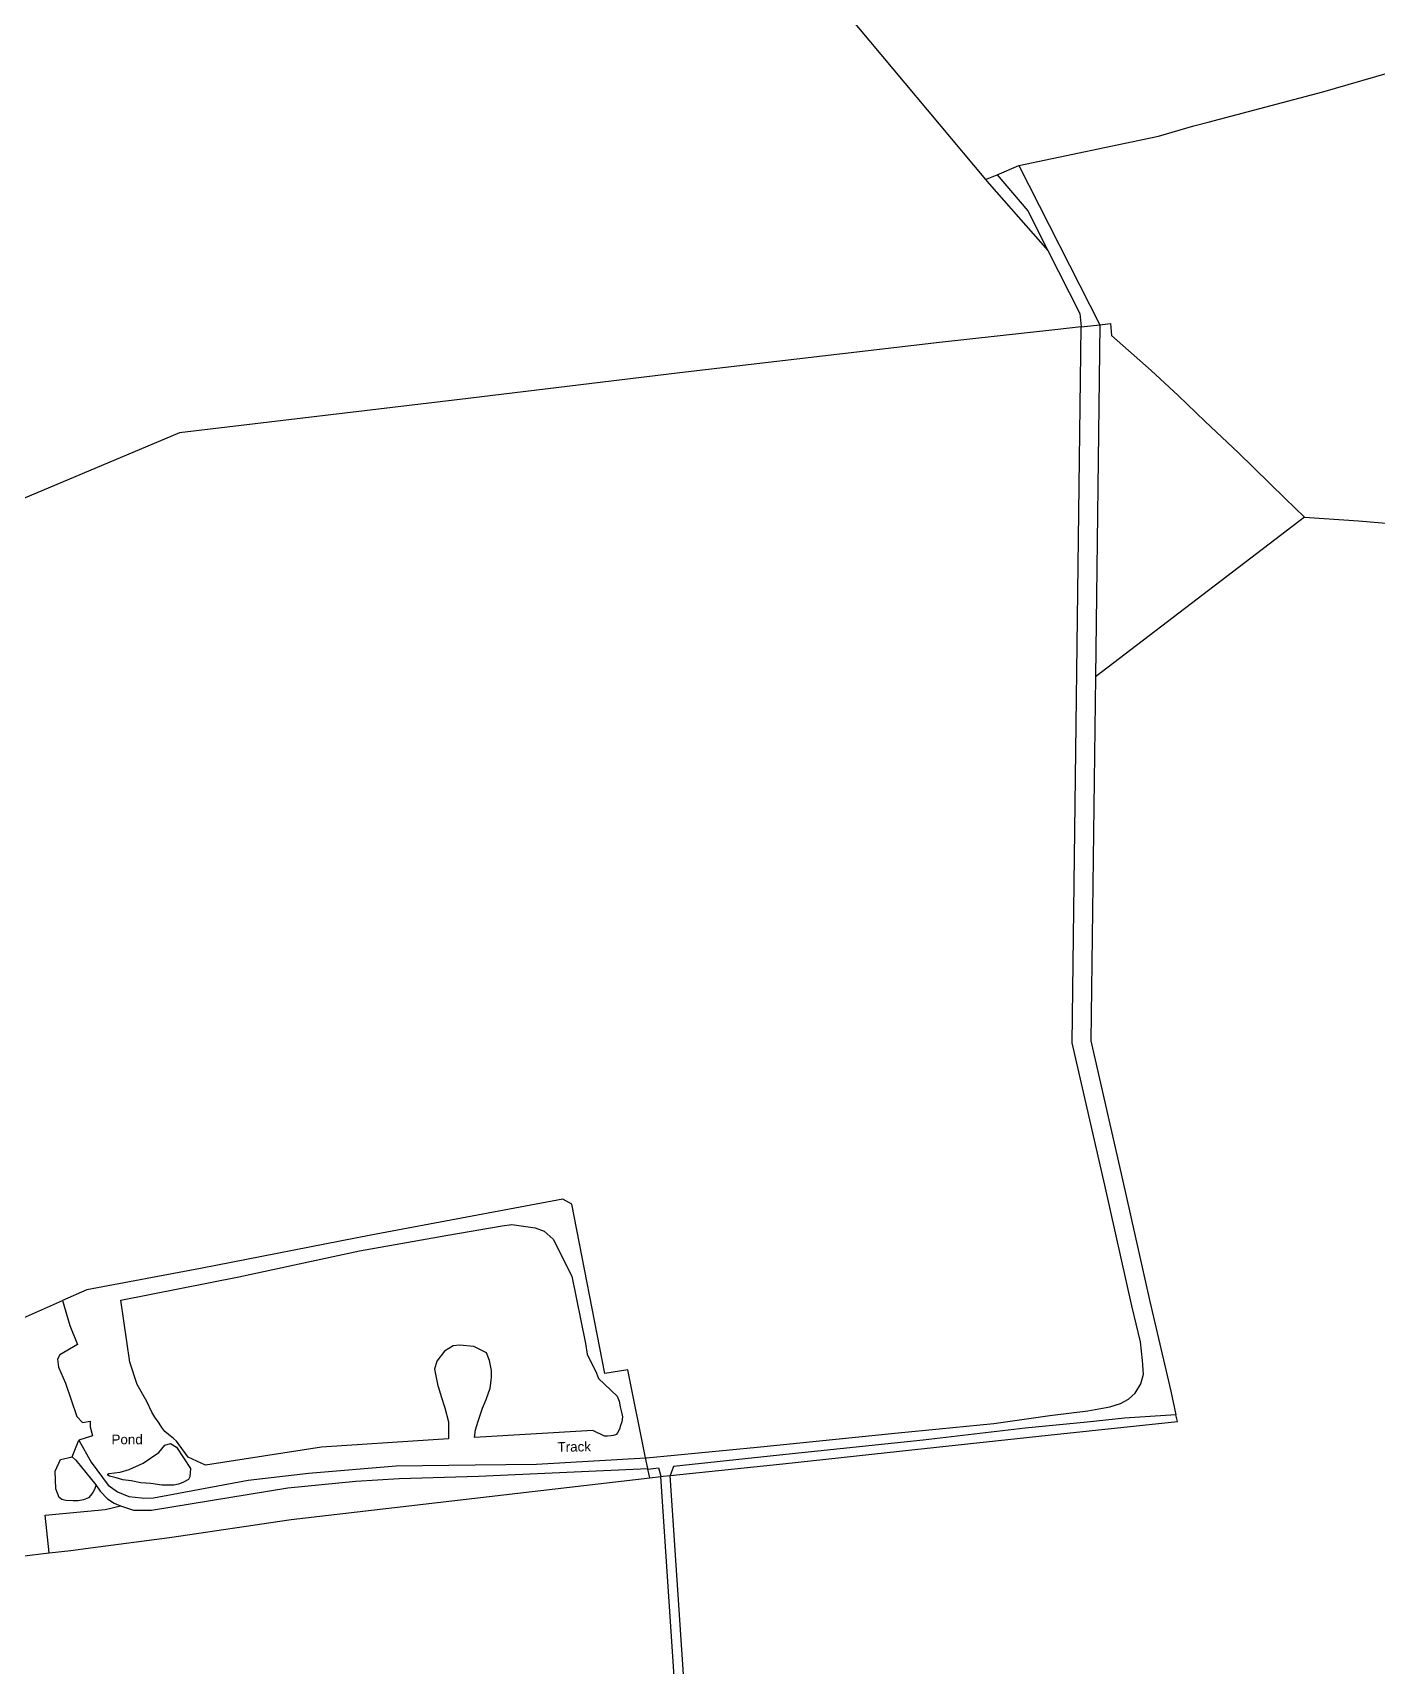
# Model space of a CAD drawing. Header units: millimetres. Extents: x 111502 to 977541, y 8702 to 1044108.
# Drawn here: x 975266 to 975687, y 477822 to 478334 of the extents above; entities that cross this region are included whole.
import ezdxf

# ---------------------------------------------------------------- set-up
doc = ezdxf.new("R2010")
doc.units = ezdxf.units.MM
doc.header["$LTSCALE"] = 0.25
doc.layers.add('X HVSS Site Background', color=8, linetype='Continuous')
doc.styles.add('OS Master Map$1$Standard', font='txt')

# ---------------------------------------------------------------- blocks, each defined once
blk = doc.blocks.new('OS MAP')
at = {"layer": 'X HVSS Site Background', "flags": 128}
for points in [[(489142.95, 243068.79), (489199.87, 243000), (489199.87, 243000), (489212.25, 242985.7), (489212.25, 242985.7), (489246.45, 242945.2), (489246.45, 242945.2), (489275.85, 242911.6), (489275.85, 242911.6), (489302.35, 242881), (489302.35, 242881), (489345.85, 242828.96)], [(489356.3, 242833.4), (489400, 242842.6), (489400, 242842.6), (489411, 242845.8), (489411, 242845.8), (489415.5, 242846.9), (489415.5, 242846.9), (489451.4, 242856.5), (489451.4, 242856.5), (489475.9, 242863.5)], [(489349.5, 242830.51), (489356.3, 242833.4)], [(489356.3, 242833.4), (489381.58, 242783.53)], [(489345.85, 242828.96), (489349.5, 242830.51)], [(489345.85, 242828.96), (489346.98, 242827.61), (489346.98, 242827.61), (489365.38, 242806.74)], [(489349.5, 242830.51), (489359.04, 242819.24), (489359.04, 242819.24), (489365.38, 242806.74)], [(489365.38, 242806.74), (489375.35, 242787.06), (489375.35, 242787.06), (489375.8, 242782.87)], [(489375.8, 242782.87), (489367.48, 242781.91), (489367.48, 242781.91), (489331.38, 242778.01), (489331.38, 242778.01), (489250.11, 242768.51), (489250.11, 242768.51), (489183.91, 242760.41), (489183.91, 242760.41), (489093.54, 242749.71), (489093.54, 242749.71), (489000, 242710.36), (489000, 242710.36), (488997.96, 242709.49), (488997.96, 242709.49), (488974.86, 242699.69), (488974.86, 242699.69), (488938.62, 242684.82), (488938.62, 242684.82), (488935.78, 242683.67)], [(489239.42, 242428.79), (489239.7, 242428.8), (489239.7, 242428.8), (489274.3, 242432.1), (489274.3, 242432.1), (489318.5, 242436.6), (489318.5, 242436.6), (489348.38, 242439.55), (489348.38, 242439.55), (489365.98, 242442.05), (489365.98, 242442.05), (489377.88, 242443.45), (489377.88, 242443.45), (489384.77, 242444.73), (489384.77, 242444.73), (489388.09, 242445.74), (489388.09, 242445.74), (489390.58, 242447.12), (489390.58, 242447.12), (489392.69, 242448.97), (489392.69, 242448.97), (489394.44, 242451.99), (489394.44, 242451.99), (489395.29, 242454.94), (489395.29, 242454.94), (489394.97, 242459.29), (489394.97, 242459.29), (489394.3, 242465.05), (489394.3, 242465.05), (489391.67, 242476.41), (489391.67, 242476.41), (489383.17, 242514.12), (489383.17, 242514.12), (489372.99, 242558.66), (489372.99, 242558.66), (489375.8, 242782.87)], [(489375.8, 242782.87), (489381.58, 242783.53)], [(489381.58, 242783.53), (489380.21, 242673.27)], [(489381.58, 242783.53), (489384.94, 242783.92), (489384.94, 242783.92), (489385.28, 242780.11), (489385.28, 242780.11), (489397.68, 242769.21), (489397.68, 242769.21), (489406.08, 242761.41), (489406.08, 242761.41), (489414.58, 242753.21), (489414.58, 242753.21), (489424.98, 242743.41), (489424.98, 242743.41), (489439.58, 242729.11), (489439.58, 242729.11), (489445.65, 242723.33)], [(489445.65, 242723.33), (489462.56, 242722.16), (489462.56, 242722.16), (489473.68, 242721.21)], [(489445.65, 242723.33), (489380.21, 242673.27)], [(489380.21, 242673.27), (489378.78, 242559.28), (489378.78, 242559.28), (489388.8, 242515.4), (489388.8, 242515.4), (489397.3, 242477.7), (489397.3, 242477.7), (489403.8, 242449.6), (489403.8, 242449.6), (489405.44, 242442.19)], [(489239.42, 242428.79), (489233.9, 242456.3), (489233.9, 242456.3), (489226.6, 242455.2), (489226.6, 242455.2), (489216.3, 242508.2), (489216.3, 242508.2), (489213.5, 242509.8), (489213.5, 242509.8), (489153.4, 242498.5), (489153.4, 242498.5), (489100.1, 242488), (489100.1, 242488), (489064.5, 242481.4), (489064.5, 242481.4), (489056.85, 242478.01)], [(489172.92, 242434.43), (489138, 242432.1), (489138, 242432.1), (489101.62, 242426.44), (489101.62, 242426.44), (489096.22, 242429.01), (489096.22, 242429.01), (489092.57, 242434.04), (489092.57, 242434.04), (489091.6, 242434.82), (489091.6, 242434.82), (489090.07, 242436.06), (489090.07, 242436.06), (489088.88, 242437.02), (489088.88, 242437.02), (489087.99, 242438.31), (489087.99, 242438.31), (489087.09, 242439.62), (489087.09, 242439.62), (489085.78, 242441.53), (489085.78, 242441.53), (489084.79, 242443.03), (489084.79, 242443.03), (489083.27, 242446.45), (489083.27, 242446.45), (489080.22, 242451.77), (489080.22, 242451.77), (489077.97, 242458.76), (489077.97, 242458.76), (489075.1, 242478.1), (489075.1, 242478.1), (489112.1, 242485.4), (489112.1, 242485.4), (489149.8, 242493.6), (489149.8, 242493.6), (489177.5, 242498.5), (489177.5, 242498.5), (489194.5, 242501.4), (489194.5, 242501.4), (489197.5, 242501.8), (489197.5, 242501.8), (489204.8, 242500.8), (489204.8, 242500.8), (489207.7, 242499.7), (489207.7, 242499.7), (489210.5, 242497.2), (489210.5, 242497.2), (489216.3, 242485.6), (489216.3, 242485.6), (489220.6, 242464.6), (489220.6, 242464.6), (489221.1, 242461.2), (489221.1, 242461.2), (489224, 242455.3), (489224, 242455.3), (489224.7, 242453.6), (489224.7, 242453.6), (489230.5, 242448.1), (489230.5, 242448.1), (489231.1, 242446.5), (489231.1, 242446.5), (489231.4, 242444.7), (489231.4, 242444.7), (489231.8, 242443.5), (489231.8, 242443.5), (489232.1, 242442.1), (489232.1, 242442.1), (489232.2, 242441.6), (489232.2, 242441.6), (489232, 242440), (489232, 242440), (489231.5, 242438.6), (489231.5, 242438.6), (489231.3, 242438.1), (489231.3, 242438.1), (489230.7, 242436.7), (489230.7, 242436.7), (489230.2, 242436.1), (489230.2, 242436.1), (489230, 242436), (489230, 242436), (489229.3, 242435.8), (489229.3, 242435.8), (489228.6, 242435.7), (489228.6, 242435.7), (489227.5, 242435.6), (489227.5, 242435.6), (489226.5, 242435.6), (489226.5, 242435.6), (489222.9, 242437.3), (489222.9, 242437.3), (489185.84, 242435.17), (489185.84, 242435.17), (489186.15, 242437.49), (489186.15, 242437.49), (489186.99, 242440.25), (489186.99, 242440.25), (489188.37, 242444.37), (489188.37, 242444.37), (489189.53, 242447.02), (489189.53, 242447.02), (489190.8, 242450.62), (489190.8, 242450.62), (489191.03, 242452.99), (489191.03, 242452.99), (489191.12, 242454), (489191.12, 242454), (489191.12, 242456.12), (489191.12, 242456.12), (489190.59, 242459.3), (489190.59, 242459.3), (489189.64, 242461.62), (489189.64, 242461.62), (489185.62, 242463.64), (489185.62, 242463.64), (489181.17, 242464.06), (489181.17, 242464.06), (489179.16, 242463.85), (489179.16, 242463.85), (489176.41, 242462.15), (489176.41, 242462.15), (489174.08, 242459.08), (489174.08, 242459.08), (489173.34, 242456.54), (489173.34, 242456.54), (489174.4, 242451.36), (489174.4, 242451.36), (489174.59, 242450.75), (489174.59, 242450.75), (489175.46, 242447.97), (489175.46, 242447.97), (489176.52, 242444.48), (489176.52, 242444.48), (489177.68, 242440.03), (489177.68, 242440.03), (489177.66, 242434.7), (489177.66, 242434.7), (489172.92, 242434.43)], [(489034.25, 242467.99), (489056.85, 242478.01)], [(489056.85, 242478.01), (489059.18, 242470.22), (489059.18, 242470.22), (489061.55, 242464.26), (489061.55, 242464.26), (489056.07, 242461), (489056.07, 242461), (489055.33, 242459.66), (489055.33, 242459.66), (489055.62, 242457.14), (489055.62, 242457.14), (489057.85, 242452.1), (489057.85, 242452.1), (489061.4, 242441.73), (489061.4, 242441.73), (489063.18, 242439.8), (489063.18, 242439.8), (489065.55, 242440.25), (489065.55, 242440.25), (489065.56, 242438.52), (489065.56, 242438.52), (489066.24, 242435.7), (489066.24, 242435.7), (489061.94, 242434.28)], [(489247.15, 242423.23), (489282.4, 242426.9), (489282.4, 242426.9), (489323.7, 242431.4), (489323.7, 242431.4), (489365.4, 242435.9), (489365.4, 242435.9), (489405.9, 242440.1), (489405.9, 242440.1), (489405.44, 242442.19)], [(489405.44, 242442.19), (489389.38, 242441.21), (489389.38, 242441.21), (489377.68, 242439.95), (489377.68, 242439.95), (489358.28, 242438.05), (489358.28, 242438.05), (489326.3, 242434.3), (489326.3, 242434.3), (489281.3, 242429.6), (489281.3, 242429.6), (489248.14, 242426.1), (489248.14, 242426.1), (489247.15, 242423.23)], [(489059.91, 242429.08), (489061.94, 242434.28)], [(489061.94, 242434.28), (489065.83, 242427.41), (489065.83, 242427.41), (489071.16, 242420.23), (489071.16, 242420.23), (489074.14, 242418.08), (489074.14, 242418.08), (489077.62, 242416.64), (489077.62, 242416.64), (489081.6, 242416.2), (489081.6, 242416.2), (489082.1, 242416.15), (489082.1, 242416.15), (489085.4, 242416.3), (489085.4, 242416.3), (489115, 242421.8), (489115, 242421.8), (489133.84, 242424.01), (489133.84, 242424.01), (489161.37, 242426.22), (489161.37, 242426.22), (489186.11, 242426.56), (489186.11, 242426.56), (489205.21, 242426.76), (489205.21, 242426.76), (489239.42, 242428.79)], [(489071.34, 242423.9), (489074.9, 242424.26), (489074.9, 242424.26), (489077.74, 242425.09), (489077.74, 242425.09), (489082.13, 242427.1), (489082.13, 242427.1), (489086.99, 242430.42), (489086.99, 242430.42), (489088.89, 242432.79), (489088.89, 242432.79), (489090.66, 242433.27), (489090.66, 242433.27), (489092.56, 242432.08), (489092.56, 242432.08), (489096.95, 242425.44), (489096.95, 242425.44), (489096.71, 242422.83), (489096.71, 242422.83), (489096.35, 242422), (489096.35, 242422), (489094.58, 242421.05), (489094.58, 242421.05), (489093.15, 242420.58), (489093.15, 242420.58), (489091.73, 242420.22), (489091.73, 242420.22), (489087.94, 242420.22), (489087.94, 242420.22), (489084.5, 242420.7), (489084.5, 242420.7), (489081.42, 242420.94), (489081.42, 242420.94), (489078.34, 242421.53), (489078.34, 242421.53), (489075.73, 242421.88), (489075.73, 242421.88), (489073.71, 242422.48), (489073.71, 242422.48), (489071.55, 242423.08), (489071.55, 242423.08), (489071.05, 242423.37), (489071.05, 242423.37), (489071.05, 242423.66), (489071.05, 242423.66), (489071.34, 242423.9)], [(489067.27, 242420.31), (489067.17, 242419.81), (489067.17, 242419.81), (489066.87, 242418.81), (489066.87, 242418.81), (489066.37, 242417.91), (489066.37, 242417.91), (489065.67, 242417.01), (489065.67, 242417.01), (489064.97, 242416.21), (489064.97, 242416.21), (489063.46, 242415.67), (489063.46, 242415.67), (489061.82, 242415.35), (489061.82, 242415.35), (489060.18, 242415.3), (489060.18, 242415.3), (489057.95, 242415.46), (489057.95, 242415.46), (489056.68, 242415.78), (489056.68, 242415.78), (489055.86, 242416.31), (489055.86, 242416.31), (489054.84, 242419.02), (489054.84, 242419.02), (489054.59, 242424.58), (489054.59, 242424.58), (489056.23, 242428.27), (489056.23, 242428.27), (489059.91, 242429.08)], [(489059.91, 242429.08), (489061.04, 242428.07), (489061.04, 242428.07), (489067.27, 242420.31)], [(489240.08, 242425.48), (489239.42, 242428.79)], [(489052.67, 242398.99), (489059.45, 242399.78), (489059.45, 242399.78), (489065.65, 242400.59), (489065.65, 242400.59), (489090.35, 242403.82), (489090.35, 242403.82), (489128.47, 242409.49), (489128.47, 242409.49), (489240.69, 242422.53)], [(489075.03, 242413.72), (489079.12, 242412.41), (489079.12, 242412.41), (489084.77, 242412.41), (489084.77, 242412.41), (489108.9, 242416.4), (489108.9, 242416.4), (489127.4, 242419.4), (489127.4, 242419.4), (489148.74, 242421.46), (489148.74, 242421.46), (489162.24, 242422.29), (489162.24, 242422.29), (489187.11, 242423.06), (489187.11, 242423.06), (489240.08, 242425.48)], [(489240.13, 242425.25), (489240.08, 242425.48)], [(489240.13, 242425.25), (489243.4, 242425.6), (489243.4, 242425.6), (489244.16, 242423.03), (489244.16, 242423.03), (489244.17, 242422.92)], [(489240.69, 242422.53), (489240.13, 242425.25)], [(489240.69, 242422.53), (489244.17, 242422.92)], [(489244.17, 242422.92), (489244.9, 242423), (489244.9, 242423), (489247.15, 242423.23)], [(489258.79, 242203.73), (489244.17, 242422.92)], [(489261.7, 242205.12), (489247.15, 242423.23)], [(489067.27, 242420.31), (489068.65, 242418.29), (489068.65, 242418.29), (489070.96, 242415.92), (489070.96, 242415.92), (489073.05, 242414.53), (489073.05, 242414.53), (489075.03, 242413.72)], [(489052.67, 242398.99), (489051.45, 242410.86), (489051.45, 242410.86), (489070.22, 242412.55), (489070.22, 242412.55), (489075.03, 242413.72)], [(489008.02, 242393.82), (489021.45, 242395.38), (489021.45, 242395.38), (489043.99, 242397.99), (489043.99, 242397.99), (489052.67, 242398.99)]]:
    blk.add_lwpolyline(points, dxfattribs=at)
at = {"layer": 'X HVSS Site Background', "insert": (489072.21, 242436.03), "char_height": 3, "attachment_point": 1, "style": 'OS Master Map$1$Standard'}
blk.add_mtext('{\\farial|b0|i0|c0|p34;Pond}', dxfattribs=at)
at = {"layer": 'X HVSS Site Background', "insert": (489217.09, 242430.7), "char_height": 3, "attachment_point": 8, "rotation": 0.8, "style": 'OS Master Map$1$Standard'}
blk.add_mtext('{\\farial|b0|i0|c0|p34;Track}', dxfattribs=at)

msp = doc.modelspace()

# ---------------------------------------------------------------- block references
at = {"lineweight": 0}
msp.add_blockref('OS MAP', (486218.2, 235458.61), dxfattribs=at)

doc.saveas('drawing.dxf')
